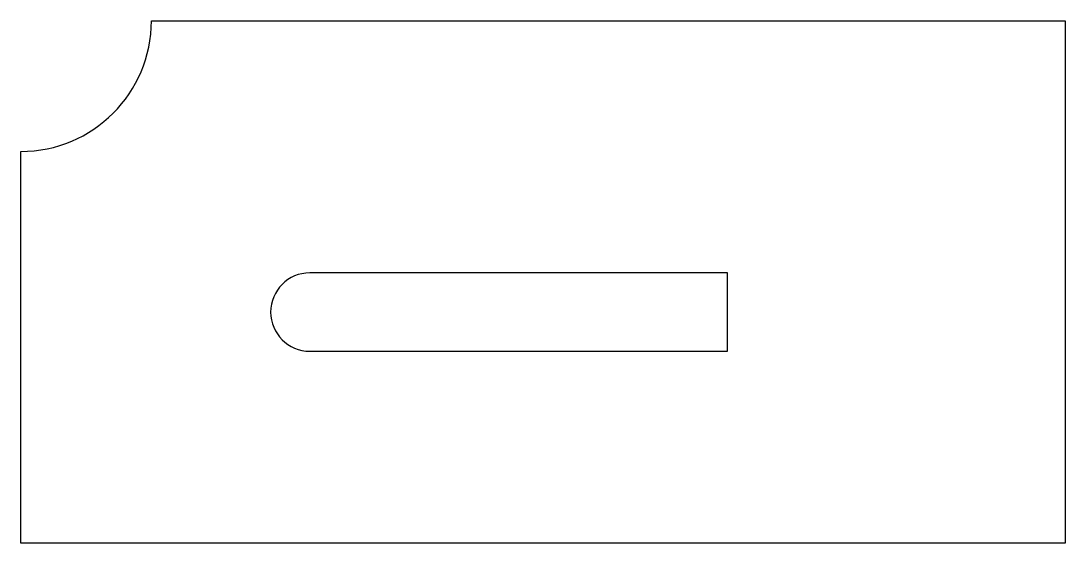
# Model space of a CAD drawing. Header units: millimetres. Extents: x 160 to 360, y 53 to 153.
import ezdxf

# ---------------------------------------------------------------- set-up
doc = ezdxf.new("R2010")
doc.units = ezdxf.units.MM

msp = doc.modelspace()

# ---------------------------------------------------------------- linework, layer by layer
for p, q in [((184.66, 153.25), (359.66, 153.25)), ((359.66, 153.25), (359.66, 53.25)), ((159.66, 53.25), (159.66, 128.25)), ((359.66, 53.25), (159.66, 53.25))]:
    msp.add_line(p, q)
msp.add_lwpolyline([(215, 90), (295, 90), (295, 105), (215, 105)])
for centre, radius, start, end in [((159.66, 153.25), 25, 270, 0), ((215, 97.5), 7.5, 90, 270)]:
    msp.add_arc(centre, radius, start, end)

doc.saveas('drawing.dxf')
